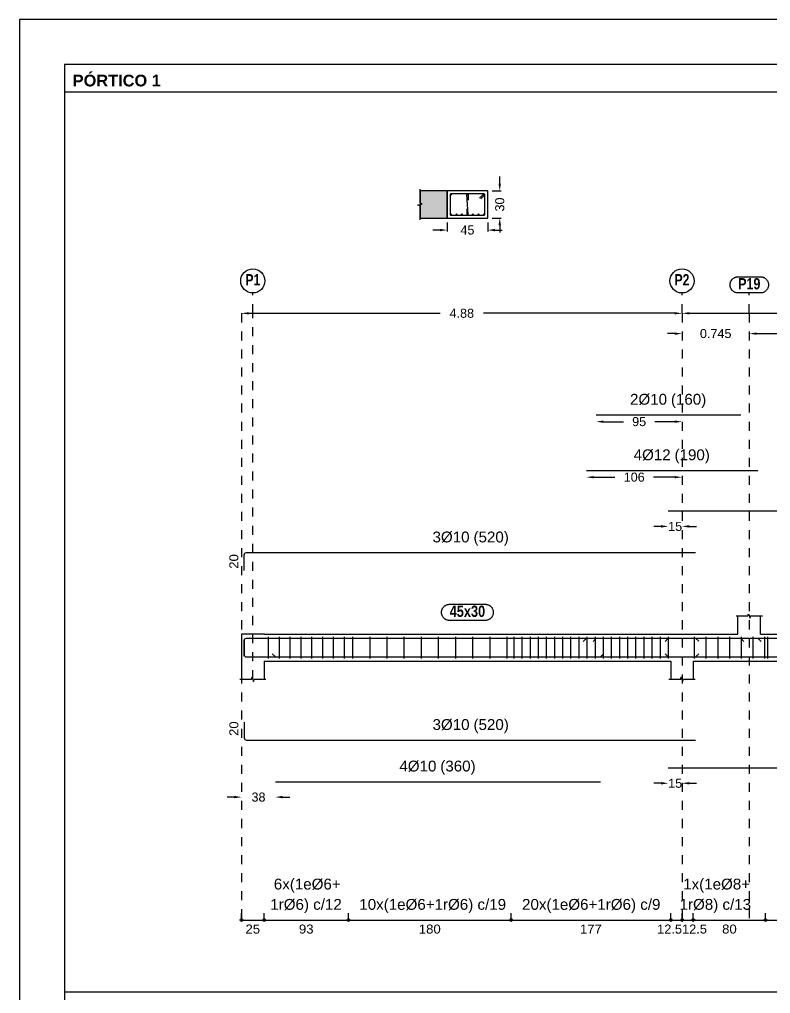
# Model space of a CAD drawing. Extents: x 2455 to 9764, y -806 to 181.
# Drawn here: x 4886.82 to 4895.14, y -398.52 to -387.73 of the extents above; entities that cross this region are included whole.
import ezdxf
from ezdxf.enums import TextEntityAlignment as Align

# ---------------------------------------------------------------- set-up
doc = ezdxf.new("R2010")
doc.units = 0
doc.header["$LTSCALE"] = 0.2
doc.header["$MEASUREMENT"] = 0
doc.linetypes.add('CYPE_RAYAPUNTO', pattern=[0.4125, 0.2025, -0.105, 0, -0.105])
doc.linetypes.add('PUNTOS2', pattern=[0.125, 0, -0.125])
doc.layers.add('01_cartela', color=6, linetype='CONTINUOUS', plot=False)
for name, color, linetype in [('01_cotas', 4, 'CONTINUOUS'), ('01_parcela', 7, 'CONTINUOUS'), ('01_primera', 5, 'CONTINUOUS'), ('01_texto cartela', 4, 'CONTINUOUS'), ('ALZ_CONT_NUDOS', 5, 'CONTINUOUS'), ('ALZ_CONT_VIG_HORMIGON', 5, 'CONTINUOUS'), ('ALZ_COT_COT_LIN_APOYOS', 120, 'CYPE_RAYAPUNTO'), ('ALZ_REF_REF_REFERENCIA', 3, 'CONTINUOUS'), ('ALZ_REF_TEXTO_REF_NOMBRE', 3, 'CONTINUOUS'), ('ARM_LONGITUDINAL_Ø10', 4, 'CONTINUOUS'), ('ARM_LONGITUDINAL_Ø12', 4, 'CONTINUOUS'), ('ARM_TRANSVERSAL_Ø6', 4, 'CONTINUOUS'), ('ARM_TRANSVERSAL_Ø8', 4, 'CONTINUOUS'), ('SEC_CONT_FORJADOS_SECCION', 8, 'CONTINUOUS'), ('SEC_CONT_VIG_HORMIGON_SECCION', 2, 'CONTINUOUS'), ('UNI_CORTANTES', 3, 'CONTINUOUS')]:
    doc.layers.add(name, color=color, linetype=linetype)
doc.layers.add('VIG_CARAS', color=5, linetype='CONTINUOUS', lineweight=9)
doc.styles.add('BERNARDO', font='GOTHICB.TTF')
doc.styles.add('CYPETXT_0.15', font='arial.ttf', dxfattribs={"height": 0.1})
doc.styles.add('Estilo1', font='swissel.ttf')
doc.styles.add('NIEVES2', font='sanss___.ttf')
doc.styles.add('NIEVES3', font='swisseb.ttf')
doc.styles.add('ROMANS', font='romans')
doc.dimstyles.new('DECIMAL-50', dxfattribs={"dimtxt": 0.08, "dimasz": 0.15, "dimexe": 0.05, "dimexo": 0.05, "dimgap": 0.09, "dimtad": 0, "dimzin": 0, "dimdsep": 46, "dimtxsty": 'ROMANS', "dimblk": 'DOTSMALL', "dimcen": 0.09, "dimclrt": 7, "dimadec": 0, "dimazin": 0, "dimtfac": 1.38, "dimtix": 1, "dimtofl": 0, "dimtmove": 2, "dimatfit": 3, "dimldrblk": 'OBLIQUE', "dimfxl": 1, "dimtolj": 1, "dimtzin": 0, "dimarcsym": 0})

# ---------------------------------------------------------------- blocks, each defined once
blk = doc.blocks.new('*D148')
at = {"layer": '01_cotas', "color": 0, "lineweight": -2, "transparency": 16777216}
for p, q in [((4891.477, -390.061), (4891.397, -390.061)), ((4892.087, -390.061), (4892.167, -390.061))]:
    blk.add_line(p, q, dxfattribs=at)
at = {"layer": '01_cotas', "color": 0, "linetype": 'PUNTOS2', "lineweight": -2, "transparency": 16777216}
for p, q in [((4891.557, -389.978), (4891.557, -390.111)), ((4892.007, -389.978), (4892.007, -390.111))]:
    blk.add_line(p, q, dxfattribs=at)
at = {"layer": '01_cotas', "color": 0, "transparency": 16777216}
for points in [[(4891.477, -390.048), (4891.477, -390.075), (4891.557, -390.061)], [(4892.087, -390.048), (4892.087, -390.075), (4892.007, -390.061)]]:
    blk.add_solid(points, dxfattribs=at)
at = {"layer": '01_cotas', "color": 5, "transparency": 16777216, "insert": (4891.782, -390.061), "char_height": 0.1, "attachment_point": 5, "style": 'Estilo1'}
blk.add_mtext('\\A1;45', dxfattribs=at)
blk = doc.blocks.new('*D149')
at = {"layer": '01_cotas', "color": 0, "lineweight": -2, "transparency": 16777216}
for p, q in [((4892.14, -389.548), (4892.14, -389.468)), ((4892.14, -390.008), (4892.14, -390.088))]:
    blk.add_line(p, q, dxfattribs=at)
at = {"layer": '01_cotas', "color": 0, "linetype": 'PUNTOS2', "lineweight": -2, "transparency": 16777216}
for p, q in [((4892.057, -389.628), (4892.19, -389.628)), ((4892.057, -389.928), (4892.19, -389.928))]:
    blk.add_line(p, q, dxfattribs=at)
at = {"layer": '01_cotas', "color": 0, "transparency": 16777216}
for points in [[(4892.126, -389.548), (4892.153, -389.548), (4892.14, -389.628)], [(4892.126, -390.008), (4892.153, -390.008), (4892.14, -389.928)]]:
    blk.add_solid(points, dxfattribs=at)
at = {"layer": '01_cotas', "color": 5, "transparency": 16777216, "insert": (4892.14, -389.778), "char_height": 0.1, "attachment_point": 5, "rotation": 90, "style": 'Estilo1'}
blk.add_mtext('\\A1;30', dxfattribs=at)
blk = doc.blocks.new('*D156')
at = {"layer": '01_cotas', "color": 0, "lineweight": -2, "transparency": 16777216}
for p, q in [((4894.079, -391.208), (4893.999, -391.208)), ((4894.984, -391.208), (4895.064, -391.208))]:
    blk.add_line(p, q, dxfattribs=at)
at = {"layer": '01_cotas', "color": 0, "transparency": 16777216}
for points in [[(4894.079, -391.195), (4894.079, -391.221), (4894.159, -391.208)], [(4894.984, -391.195), (4894.984, -391.221), (4894.904, -391.208)]]:
    blk.add_solid(points, dxfattribs=at)
at = {"layer": '01_cotas', "color": 5, "transparency": 16777216, "insert": (4894.532, -391.208), "char_height": 0.1, "attachment_point": 5, "style": 'Estilo1'}
blk.add_mtext('\\A1;0.745', dxfattribs=at)
blk = doc.blocks.new('*D157')
at = {"layer": '01_cotas', "color": 0, "lineweight": -2, "transparency": 16777216}
for p, q in [((4894.984, -391.208), (4895.773, -391.208)), ((4896.924, -391.208), (4896.135, -391.208))]:
    blk.add_line(p, q, dxfattribs=at)
at = {"layer": '01_cotas', "color": 0, "transparency": 16777216}
for points in [[(4894.984, -391.195), (4894.984, -391.221), (4894.904, -391.208)], [(4896.924, -391.195), (4896.924, -391.221), (4897.004, -391.208)]]:
    blk.add_solid(points, dxfattribs=at)
at = {"layer": '01_cotas', "color": 5, "transparency": 16777216, "insert": (4895.954, -391.208), "char_height": 0.1, "attachment_point": 5, "style": 'Estilo1'}
blk.add_mtext('\\A1;2.1', dxfattribs=at)
blk = doc.blocks.new('*D160')
at = {"layer": '01_cotas', "color": 0, "lineweight": -2, "transparency": 16777216}
for p, q in [((4889.359, -390.983), (4891.478, -390.983)), ((4894.079, -390.983), (4891.96, -390.983))]:
    blk.add_line(p, q, dxfattribs=at)
at = {"layer": '01_cotas', "color": 0, "transparency": 16777216}
for points in [[(4889.359, -390.97), (4889.359, -390.996), (4889.279, -390.983)], [(4894.079, -390.97), (4894.079, -390.996), (4894.159, -390.983)]]:
    blk.add_solid(points, dxfattribs=at)
at = {"layer": '01_cotas', "color": 5, "transparency": 16777216, "insert": (4891.719, -390.983), "char_height": 0.1, "attachment_point": 5, "style": 'Estilo1'}
blk.add_mtext('\\A1;4.88', dxfattribs=at)
blk = doc.blocks.new('*D161')
at = {"layer": '01_cotas', "color": 0, "lineweight": -2, "transparency": 16777216}
for p, q in [((4894.239, -390.983), (4895.297, -390.983)), ((4896.924, -390.983), (4895.867, -390.983))]:
    blk.add_line(p, q, dxfattribs=at)
at = {"layer": '01_cotas', "color": 0, "transparency": 16777216}
for points in [[(4894.239, -390.97), (4894.239, -390.996), (4894.159, -390.983)], [(4896.924, -390.97), (4896.924, -390.996), (4897.004, -390.983)]]:
    blk.add_solid(points, dxfattribs=at)
at = {"layer": '01_cotas', "color": 5, "transparency": 16777216, "insert": (4895.582, -390.983), "char_height": 0.1, "attachment_point": 5, "style": 'Estilo1'}
blk.add_mtext('\\A1;2.845', dxfattribs=at)
blk = doc.blocks.new('*D164')
at = {"layer": '01_cotas', "color": 0, "lineweight": -2, "transparency": 16777216}
for p, q in [((4893.927, -393.343), (4893.847, -393.343)), ((4894.239, -393.343), (4894.319, -393.343))]:
    blk.add_line(p, q, dxfattribs=at)
at = {"layer": '01_cotas', "color": 0, "transparency": 16777216}
for points in [[(4893.927, -393.329), (4893.927, -393.356), (4894.007, -393.343)], [(4894.239, -393.329), (4894.239, -393.356), (4894.159, -393.343)]]:
    blk.add_solid(points, dxfattribs=at)
at = {"layer": '01_cotas', "color": 5, "transparency": 16777216, "insert": (4894.083, -393.343), "char_height": 0.1, "attachment_point": 5, "style": 'Estilo1'}
blk.add_mtext('\\A1;15', dxfattribs=at)
blk = doc.blocks.new('*D165')
at = {"layer": '01_cotas', "color": 0, "lineweight": -2, "transparency": 16777216}
for p, q in [((4893.927, -396.188), (4893.847, -396.188)), ((4894.239, -396.188), (4894.319, -396.188))]:
    blk.add_line(p, q, dxfattribs=at)
at = {"layer": '01_cotas', "color": 0, "transparency": 16777216}
for points in [[(4893.927, -396.174), (4893.927, -396.201), (4894.007, -396.188)], [(4894.239, -396.174), (4894.239, -396.201), (4894.159, -396.188)]]:
    blk.add_solid(points, dxfattribs=at)
at = {"layer": '01_cotas', "color": 5, "transparency": 16777216, "insert": (4894.083, -396.188), "char_height": 0.1, "attachment_point": 5, "style": 'Estilo1'}
blk.add_mtext('\\A1;15', dxfattribs=at)
blk = doc.blocks.new('*D168')
at = {"layer": '01_cotas', "color": 0, "lineweight": -2, "transparency": 16777216}
for p, q in [((4893.179, -392.798), (4893.414, -392.798)), ((4894.079, -392.798), (4893.844, -392.798))]:
    blk.add_line(p, q, dxfattribs=at)
at = {"layer": '01_cotas', "color": 0, "transparency": 16777216}
for points in [[(4893.179, -392.785), (4893.179, -392.811), (4893.099, -392.798)], [(4894.079, -392.785), (4894.079, -392.811), (4894.159, -392.798)]]:
    blk.add_solid(points, dxfattribs=at)
at = {"layer": '01_cotas', "color": 5, "transparency": 16777216, "insert": (4893.629, -392.798), "char_height": 0.1, "attachment_point": 5, "style": 'Estilo1'}
blk.add_mtext('\\A1;106', dxfattribs=at)
blk = doc.blocks.new('*D169')
at = {"layer": '01_cotas', "color": 0, "lineweight": -2, "transparency": 16777216}
for p, q in [((4893.289, -392.183), (4893.511, -392.183)), ((4894.079, -392.183), (4893.857, -392.183))]:
    blk.add_line(p, q, dxfattribs=at)
at = {"layer": '01_cotas', "color": 0, "transparency": 16777216}
for points in [[(4893.289, -392.17), (4893.289, -392.196), (4893.209, -392.183)], [(4894.079, -392.17), (4894.079, -392.196), (4894.159, -392.183)]]:
    blk.add_solid(points, dxfattribs=at)
at = {"layer": '01_cotas', "color": 5, "transparency": 16777216, "insert": (4893.684, -392.183), "char_height": 0.1, "attachment_point": 5, "style": 'Estilo1'}
blk.add_mtext('\\A1;95', dxfattribs=at)
blk = doc.blocks.new('*D173')
at = {"layer": '01_cotas', "color": 0, "lineweight": -2, "transparency": 16777216}
for p, q in [((4889.199, -396.341), (4889.119, -396.341)), ((4889.734, -396.341), (4889.814, -396.341))]:
    blk.add_line(p, q, dxfattribs=at)
at = {"layer": '01_cotas', "color": 0, "transparency": 16777216}
for points in [[(4889.199, -396.327), (4889.199, -396.354), (4889.279, -396.341)], [(4889.734, -396.327), (4889.734, -396.354), (4889.654, -396.341)]]:
    blk.add_solid(points, dxfattribs=at)
at = {"layer": '01_cotas', "color": 5, "transparency": 16777216, "insert": (4889.467, -396.341), "char_height": 0.1, "attachment_point": 5, "style": 'Estilo1'}
blk.add_mtext('\\A1;38', dxfattribs=at)

msp = doc.modelspace()

# ---------------------------------------------------------------- hatches: boundary and pattern name
at = {"layer": 'SEC_CONT_FORJADOS_SECCION', "true_color": 0xdad7d3}
msp.add_hatch(color=254, dxfattribs=at).paths.add_polyline_path([(4891.257, -389.928), (4891.557, -389.928), (4891.557, -389.628), (4891.257, -389.628)])

# ---------------------------------------------------------------- linework, layer by layer
at = {"layer": '01_cartela', "color": 3}
msp.add_lwpolyline([(4886.819, -387.729), (4886.819, -409.264), (4917.457, -409.264), (4917.457, -387.729)], close=True, dxfattribs=at)
at = {"layer": '01_parcela', "color": 7, "ltscale": 2.5}
for p, q in [((4887.319, -388.229), (4887.318, -398.496)), ((4910.183, -388.229), (4887.319, -388.229)), ((4887.318, -398.496), (4910.183, -398.496)), ((4887.318, -398.496), (4887.32, -408.764))]:
    msp.add_line(p, q, dxfattribs=at)
at = {"layer": '01_primera', "ltscale": 2.5}
msp.add_line((4887.319, -388.531), (4910.183, -388.531), dxfattribs=at)
at = {"layer": 'ALZ_CONT_NUDOS'}
for p, q in [((4894.779, -394.535), (4894.779, -394.335)), ((4895.029, -394.535), (4895.029, -394.335)), ((4889.279, -394.835), (4889.279, -395.035)), ((4889.529, -394.835), (4889.529, -395.035)), ((4894.034, -394.835), (4894.034, -395.035)), ((4894.284, -394.835), (4894.284, -395.035))]:
    msp.add_line(p, q, dxfattribs=at)
for points in [[(4894.759, -394.335), (4894.889, -394.335), (4894.897, -394.31), (4894.912, -394.36), (4894.919, -394.335), (4895.049, -394.335)], [(4889.529, -394.535), (4889.279, -394.535), (4889.279, -394.835)], [(4894.034, -394.535), (4894.284, -394.535)], [(4894.779, -394.835), (4895.029, -394.835)], [(4889.259, -395.035), (4889.389, -395.035), (4889.397, -395.01), (4889.412, -395.06), (4889.419, -395.035), (4889.549, -395.035)], [(4894.014, -395.035), (4894.144, -395.035), (4894.151, -395.01), (4894.166, -395.06), (4894.174, -395.035), (4894.304, -395.035)]]:
    msp.add_lwpolyline(points, dxfattribs=at)
at = {"layer": 'ALZ_CONT_VIG_HORMIGON'}
for p, q in [((4889.529, -394.535), (4894.034, -394.535)), ((4894.284, -394.535), (4894.779, -394.535)), ((4895.029, -394.535), (4896.879, -394.535)), ((4889.529, -394.835), (4894.034, -394.835)), ((4894.284, -394.835), (4894.779, -394.835)), ((4895.029, -394.835), (4896.879, -394.835))]:
    msp.add_line(p, q, dxfattribs=at)
at = {"layer": 'ALZ_COT_COT_LIN_APOYOS'}
for p, q in [((4889.404, -390.983), (4889.404, -390.758)), ((4894.159, -390.983), (4894.159, -390.758)), ((4894.904, -390.983), (4894.904, -390.758)), ((4889.279, -390.983), (4889.279, -397.702)), ((4889.404, -395.035), (4889.404, -390.983)), ((4894.159, -390.983), (4894.159, -397.702)), ((4894.159, -390.983), (4894.159, -397.702)), ((4894.904, -390.983), (4894.904, -397.702))]:
    msp.add_line(p, q, dxfattribs=at)
at = {"layer": 'ALZ_REF_REF_REFERENCIA'}
msp.add_lwpolyline([(4895.027, -390.578), (4895.033, -390.578), (4895.039, -390.579), (4895.045, -390.58), (4895.051, -390.581), (4895.057, -390.583), (4895.062, -390.585), (4895.068, -390.588), (4895.073, -390.591), (4895.078, -390.594), (4895.083, -390.597), (4895.088, -390.601), (4895.092, -390.605), (4895.096, -390.61), (4895.1, -390.615), (4895.103, -390.62), (4895.106, -390.625), (4895.109, -390.63), (4895.111, -390.636), (4895.113, -390.641), (4895.115, -390.647), (4895.116, -390.653), (4895.117, -390.659), (4895.117, -390.665), (4895.117, -390.671), (4895.117, -390.677), (4895.116, -390.683), (4895.115, -390.689), (4895.113, -390.695), (4895.111, -390.7), (4895.109, -390.706), (4895.106, -390.711), (4895.103, -390.716), (4895.1, -390.721), (4895.096, -390.726), (4895.092, -390.731), (4895.088, -390.735), (4895.083, -390.739), (4895.078, -390.742), (4895.073, -390.745), (4895.068, -390.748), (4895.062, -390.751), (4895.057, -390.753), (4895.051, -390.755), (4895.045, -390.756), (4895.039, -390.757), (4895.033, -390.758), (4895.027, -390.758), (4894.781, -390.758), (4894.775, -390.758), (4894.769, -390.757), (4894.763, -390.756), (4894.757, -390.755), (4894.752, -390.753), (4894.746, -390.751), (4894.741, -390.748), (4894.735, -390.745), (4894.73, -390.742), (4894.725, -390.739), (4894.721, -390.735), (4894.716, -390.731), (4894.712, -390.726), (4894.709, -390.721), (4894.705, -390.716), (4894.702, -390.711), (4894.699, -390.706), (4894.697, -390.7), (4894.695, -390.695), (4894.694, -390.689), (4894.692, -390.683), (4894.692, -390.677), (4894.691, -390.671), (4894.691, -390.665), (4894.692, -390.659), (4894.692, -390.653), (4894.694, -390.647), (4894.695, -390.641), (4894.697, -390.636), (4894.699, -390.63), (4894.702, -390.625), (4894.705, -390.62), (4894.709, -390.615), (4894.712, -390.61), (4894.716, -390.605), (4894.721, -390.601), (4894.725, -390.597), (4894.73, -390.594), (4894.735, -390.591), (4894.741, -390.588), (4894.746, -390.585), (4894.752, -390.583), (4894.757, -390.581), (4894.763, -390.58), (4894.769, -390.579), (4894.775, -390.578), (4894.781, -390.578), (4895.027, -390.578)], close=True, dxfattribs=at)
for centre in [(4889.404, -390.624), (4894.159, -390.624)]:
    msp.add_circle(centre, 0.134, dxfattribs=at)
at = {"layer": 'ALZ_REF_TEXTO_REF_NOMBRE', "color": 5}
msp.add_lwpolyline([(4891.978, -394.205), (4891.984, -394.205), (4891.99, -394.206), (4891.996, -394.207), (4892.002, -394.208), (4892.008, -394.21), (4892.013, -394.212), (4892.019, -394.214), (4892.024, -394.217), (4892.029, -394.221), (4892.034, -394.224), (4892.038, -394.228), (4892.043, -394.232), (4892.047, -394.237), (4892.051, -394.241), (4892.054, -394.246), (4892.057, -394.251), (4892.06, -394.257), (4892.062, -394.262), (4892.064, -394.268), (4892.066, -394.274), (4892.067, -394.28), (4892.068, -394.286), (4892.068, -394.292), (4892.068, -394.298), (4892.068, -394.304), (4892.067, -394.31), (4892.066, -394.316), (4892.064, -394.321), (4892.062, -394.327), (4892.06, -394.333), (4892.057, -394.338), (4892.054, -394.343), (4892.051, -394.348), (4892.047, -394.353), (4892.043, -394.357), (4892.038, -394.361), (4892.034, -394.365), (4892.029, -394.369), (4892.024, -394.372), (4892.019, -394.375), (4892.013, -394.378), (4892.008, -394.38), (4892.002, -394.382), (4891.996, -394.383), (4891.99, -394.384), (4891.984, -394.385), (4891.978, -394.385), (4891.585, -394.385), (4891.579, -394.385), (4891.573, -394.384), (4891.567, -394.383), (4891.561, -394.382), (4891.556, -394.38), (4891.55, -394.378), (4891.544, -394.375), (4891.539, -394.372), (4891.534, -394.369), (4891.529, -394.365), (4891.525, -394.361), (4891.52, -394.357), (4891.516, -394.353), (4891.513, -394.348), (4891.509, -394.343), (4891.506, -394.338), (4891.503, -394.333), (4891.501, -394.327), (4891.499, -394.321), (4891.498, -394.316), (4891.496, -394.31), (4891.496, -394.304), (4891.495, -394.298), (4891.495, -394.292), (4891.496, -394.286), (4891.496, -394.28), (4891.498, -394.274), (4891.499, -394.268), (4891.501, -394.262), (4891.503, -394.257), (4891.506, -394.251), (4891.509, -394.246), (4891.513, -394.241), (4891.516, -394.237), (4891.52, -394.232), (4891.525, -394.228), (4891.529, -394.224), (4891.534, -394.221), (4891.539, -394.217), (4891.544, -394.214), (4891.55, -394.212), (4891.556, -394.21), (4891.561, -394.208), (4891.567, -394.207), (4891.573, -394.206), (4891.579, -394.205), (4891.585, -394.205), (4891.978, -394.205)], close=True, dxfattribs=at)
at = {"layer": 'ARM_LONGITUDINAL_Ø10'}
for p, q in [((4893.209, -394.581), (4893.174, -394.616)), ((4894.007, -394.581), (4893.971, -394.616)), ((4894.309, -394.581), (4894.346, -394.615)), ((4894.809, -394.581), (4894.844, -394.616)), ((4889.654, -394.789), (4889.619, -394.753)), ((4893.254, -394.789), (4893.289, -394.753)), ((4894.007, -394.789), (4893.971, -394.753)), ((4894.309, -394.789), (4894.346, -394.755))]:
    msp.add_line(p, q, dxfattribs=at)
for points in [[(4893.209, -392.108), (4894.809, -392.108)], [(4894.007, -393.172), (4897.157, -393.172)], [(4889.309, -393.832), (4889.309, -393.657), (4889.311, -393.648), (4889.316, -393.64), (4889.325, -393.634), (4889.334, -393.632), (4894.309, -393.632)], [(4889.309, -394.781), (4889.309, -394.606), (4889.311, -394.596), (4889.316, -394.588), (4889.325, -394.583), (4889.334, -394.581), (4894.309, -394.581)], [(4889.309, -394.589), (4889.309, -394.764), (4889.311, -394.773), (4889.316, -394.781), (4889.325, -394.787), (4889.334, -394.789), (4894.309, -394.789)], [(4893.209, -394.581), (4894.809, -394.581)], [(4894.007, -394.581), (4897.157, -394.581)], [(4889.654, -394.789), (4893.254, -394.789)], [(4894.007, -394.789), (4897.157, -394.789)], [(4889.309, -395.51), (4889.309, -395.685), (4889.311, -395.694), (4889.316, -395.702), (4889.325, -395.708), (4889.334, -395.71), (4894.309, -395.71)], [(4894.007, -396.017), (4897.157, -396.017)], [(4889.654, -396.17), (4893.254, -396.17)]]:
    msp.add_lwpolyline(points, dxfattribs=at)
for centre in [(4891.598, -389.669), (4891.782, -389.669), (4891.966, -389.669), (4891.598, -389.887), (4891.659, -389.887), (4891.72, -389.887), (4891.782, -389.887), (4891.843, -389.887), (4891.904, -389.887), (4891.966, -389.887)]:
    msp.add_circle(centre, 0.005, dxfattribs=at)
at = {"layer": 'ARM_LONGITUDINAL_Ø12'}
for p, q in [((4893.099, -394.581), (4893.064, -394.616)), ((4894.999, -394.581), (4895.034, -394.616))]:
    msp.add_line(p, q, dxfattribs=at)
for points in [[(4893.099, -392.723), (4894.999, -392.723)], [(4893.099, -394.581), (4894.999, -394.581)]]:
    msp.add_lwpolyline(points, dxfattribs=at)
at = {"layer": 'ARM_TRANSVERSAL_Ø6'}
for p, q in [((4889.576, -394.565), (4889.576, -394.805)), ((4889.696, -394.565), (4889.696, -394.805)), ((4889.816, -394.565), (4889.816, -394.805)), ((4889.936, -394.565), (4889.936, -394.805)), ((4890.056, -394.565), (4890.056, -394.805)), ((4890.176, -394.565), (4890.176, -394.805)), ((4890.296, -394.565), (4890.296, -394.805)), ((4890.416, -394.565), (4890.416, -394.805)), ((4890.509, -394.565), (4890.509, -394.805)), ((4890.699, -394.565), (4890.699, -394.805)), ((4890.889, -394.565), (4890.889, -394.805)), ((4891.079, -394.565), (4891.079, -394.805)), ((4891.269, -394.565), (4891.269, -394.805)), ((4891.459, -394.565), (4891.459, -394.805)), ((4891.649, -394.565), (4891.649, -394.805)), ((4891.839, -394.565), (4891.839, -394.805)), ((4892.029, -394.565), (4892.029, -394.805)), ((4892.219, -394.565), (4892.219, -394.805)), ((4892.295, -394.565), (4892.295, -394.805)), ((4892.385, -394.565), (4892.385, -394.805)), ((4892.475, -394.565), (4892.475, -394.805)), ((4892.565, -394.565), (4892.565, -394.805)), ((4892.655, -394.565), (4892.655, -394.805)), ((4892.745, -394.565), (4892.745, -394.805)), ((4892.835, -394.565), (4892.835, -394.805)), ((4892.925, -394.565), (4892.925, -394.805)), ((4893.015, -394.565), (4893.015, -394.805)), ((4893.105, -394.565), (4893.105, -394.805)), ((4893.195, -394.565), (4893.195, -394.805)), ((4893.285, -394.565), (4893.285, -394.805)), ((4893.375, -394.565), (4893.375, -394.805)), ((4893.465, -394.565), (4893.465, -394.805)), ((4893.555, -394.565), (4893.555, -394.805)), ((4893.645, -394.565), (4893.645, -394.805)), ((4893.735, -394.565), (4893.735, -394.805)), ((4893.825, -394.565), (4893.825, -394.805)), ((4893.915, -394.565), (4893.915, -394.805)), ((4894.005, -394.565), (4894.005, -394.805)), ((4895.107, -394.565), (4895.107, -394.805))]:
    msp.add_line(p, q, dxfattribs=at)
for points in [[(4891.929, -389.717), (4891.971, -389.675), (4891.972, -389.674), (4891.973, -389.672), (4891.973, -389.671), (4891.974, -389.669), (4891.973, -389.668), (4891.973, -389.666), (4891.972, -389.665), (4891.971, -389.664), (4891.97, -389.663), (4891.969, -389.662), (4891.967, -389.662), (4891.966, -389.661), (4891.598, -389.661), (4891.594, -389.662), (4891.592, -389.664), (4891.59, -389.666), (4891.59, -389.669), (4891.59, -389.887), (4891.59, -389.89), (4891.592, -389.893), (4891.594, -389.895), (4891.598, -389.895), (4891.966, -389.895), (4891.969, -389.895), (4891.971, -389.893), (4891.973, -389.89), (4891.974, -389.887), (4891.974, -389.669), (4891.973, -389.668), (4891.973, -389.666), (4891.972, -389.665), (4891.971, -389.664), (4891.97, -389.663), (4891.969, -389.662), (4891.967, -389.662), (4891.966, -389.661), (4891.964, -389.662), (4891.963, -389.662), (4891.962, -389.662), (4891.961, -389.663), (4891.96, -389.664), (4891.917, -389.706)], [(4891.774, -389.827), (4891.774, -389.887), (4891.774, -389.889), (4891.774, -389.891), (4891.775, -389.892), (4891.777, -389.894), (4891.778, -389.895), (4891.78, -389.895), (4891.782, -389.895), (4891.783, -389.895), (4891.785, -389.895), (4891.787, -389.894), (4891.788, -389.892), (4891.789, -389.891), (4891.789, -389.889), (4891.79, -389.887), (4891.774, -389.669), (4891.774, -389.668), (4891.774, -389.666), (4891.775, -389.664), (4891.777, -389.663), (4891.778, -389.662), (4891.78, -389.662), (4891.782, -389.661), (4891.783, -389.662), (4891.785, -389.662), (4891.787, -389.663), (4891.788, -389.664), (4891.789, -389.666), (4891.789, -389.668), (4891.79, -389.669), (4891.79, -389.729)]]:
    msp.add_lwpolyline(points, dxfattribs=at)
at = {"layer": 'ARM_TRANSVERSAL_Ø8'}
for p, q in [((4894.294, -394.565), (4894.294, -394.805)), ((4894.424, -394.565), (4894.424, -394.805)), ((4894.554, -394.565), (4894.554, -394.805)), ((4894.684, -394.565), (4894.684, -394.805)), ((4894.814, -394.565), (4894.814, -394.805)), ((4894.944, -394.565), (4894.944, -394.805)), ((4895.074, -394.565), (4895.074, -394.805))]:
    msp.add_line(p, q, dxfattribs=at)
at = {"layer": 'SEC_CONT_FORJADOS_SECCION'}
for points in [[(4891.257, -389.948), (4891.257, -389.793), (4891.232, -389.786), (4891.282, -389.771), (4891.257, -389.763), (4891.257, -389.608)], [(4891.257, -389.928), (4891.557, -389.928), (4891.557, -389.628), (4891.257, -389.628)]]:
    msp.add_lwpolyline(points, dxfattribs=at)
at = {"layer": 'SEC_CONT_FORJADOS_SECCION', "color": 254, "true_color": 0xdad7d3}
msp.add_lwpolyline([(4891.257, -389.928), (4891.557, -389.928), (4891.557, -389.628), (4891.257, -389.628)], close=True, dxfattribs=at)
at = {"layer": 'SEC_CONT_VIG_HORMIGON_SECCION'}
msp.add_lwpolyline([(4892.007, -389.628), (4891.557, -389.628), (4891.557, -389.928), (4892.007, -389.928), (4892.007, -389.628)], close=True, dxfattribs=at)
at = {"layer": 'UNI_CORTANTES', "color": 2}
for p, q in [((4889.279, -397.702), (4889.279, -397.627)), ((4889.529, -397.702), (4889.529, -397.627)), ((4890.463, -397.702), (4890.463, -397.627)), ((4892.265, -397.702), (4892.265, -397.627)), ((4894.034, -397.702), (4894.034, -397.627)), ((4894.159, -397.702), (4894.159, -397.627)), ((4894.284, -397.702), (4894.284, -397.627)), ((4895.084, -397.702), (4895.084, -397.627))]:
    msp.add_line(p, q, dxfattribs=at)
for points in [[(4889.279, -397.702), (4889.529, -397.702), (4889.529, -397.627)], [(4889.529, -397.702), (4890.463, -397.702), (4890.463, -397.627)], [(4890.463, -397.702), (4892.265, -397.702), (4892.265, -397.627)], [(4892.265, -397.702), (4894.034, -397.702), (4894.034, -397.627)], [(4894.034, -397.702), (4894.159, -397.702), (4894.159, -397.627)], [(4894.159, -397.702), (4894.284, -397.702), (4894.284, -397.627)], [(4894.284, -397.702), (4895.084, -397.702), (4895.084, -397.627)], [(4895.084, -397.702), (4896.079, -397.702), (4896.079, -397.627)]]:
    msp.add_lwpolyline(points, dxfattribs=at)
for centre in [(4889.279, -397.702), (4889.529, -397.702), (4889.529, -397.702), (4890.463, -397.702), (4890.463, -397.702), (4892.265, -397.702), (4892.265, -397.702), (4894.034, -397.702), (4894.034, -397.702), (4894.159, -397.702), (4894.159, -397.702), (4894.284, -397.702), (4894.284, -397.702), (4895.084, -397.702), (4895.084, -397.702)]:
    msp.add_circle(centre, 0.015, dxfattribs=at)

# ---------------------------------------------------------------- texts
at = {"layer": '01_texto cartela', "color": 5, "style": 'NIEVES3'}
msp.add_text('PÓRTICO 1', height=0.1297, dxfattribs=at).set_placement((4887.409, -388.47))
at = {"layer": 'ALZ_REF_TEXTO_REF_NOMBRE', "color": 5, "style": 'BERNARDO'}
for s, width, p, p2 in [('P1', 0.846434, (4889.322, -390.674), (4889.487, -390.674)), ('P2', 0.846434, (4894.076, -390.674), (4894.241, -390.674)), ('P19', 0.841304, (4894.781, -390.718), (4895.027, -390.718)), ('45x30', 0.806421, (4891.585, -394.345), (4891.978, -394.345))]:
    msp.add_text(s, height=0.125, dxfattribs=dict(at, width=width)).set_placement(p, p2, align=Align.FIT)
at = {"layer": 'UNI_CORTANTES', "color": 4, "style": 'CYPETXT_0.15', "width": 1.042546}
for p, p2 in [((4889.244, -393.812), (4889.244, -393.65)), ((4889.244, -395.664), (4889.244, -395.502))]:
    msp.add_text('20', height=0.1, rotation=90, dxfattribs=at).set_placement(p, p2, align=Align.FIT)
at = {"layer": 'UNI_CORTANTES', "color": 2, "style": 'CYPETXT_0.15'}
for s, width, p, p2 in [('25', 1.042546, (4889.323, -397.852), (4889.485, -397.852)), ('93', 1.042546, (4889.915, -397.852), (4890.077, -397.852)), ('180', 1.042546, (4891.243, -397.852), (4891.486, -397.852)), ('177', 1.042546, (4893.028, -397.852), (4893.271, -397.852)), ('12.5', 1.015093, (4893.883, -397.852), (4894.159, -397.852)), ('12.5', 1.015093, (4894.159, -397.852), (4894.435, -397.852)), ('80', 1.042546, (4894.603, -397.852), (4894.765, -397.852))]:
    msp.add_text(s, height=0.1, dxfattribs=dict(at, width=width)).set_placement(p, p2, align=Align.FIT)
at = {"layer": 'VIG_CARAS', "color": 5, "style": 'NIEVES2'}
for s, p in [('2%%c10', (4893.583, -392.031)), ('(160)', (4894.036, -392.031)), ('4%%c12', (4893.623, -392.646)), ('(190)', (4894.076, -392.646)), ('3%%c10', (4891.395, -393.556)), ('(520)', (4891.849, -393.556)), ('3%%c10', (4891.395, -395.633)), ('(520)', (4891.849, -395.633)), ('4%%c10', (4891.028, -396.093)), ('(360)', (4891.481, -396.093))]:
    msp.add_text(s, height=0.12, dxfattribs=at).set_placement(p, align=Align.BOTTOM_LEFT)
at = {"layer": 'VIG_CARAS', "color": 4, "style": 'NIEVES2'}
for s, p in [('6x(1e%%c6+', (4889.637, -397.4)), ('1x(1e%%C8+', (4894.172, -397.4)), ('1r%%C6) c/12', (4889.598, -397.625)), ('10x(1e%%C6+1r%%C6) c/19', (4890.584, -397.625)), ('20x(1e%%C6+1r%%C6) c/9', (4892.387, -397.625)), ('1r%%C8) c/13', (4894.132, -397.625))]:
    msp.add_text(s, height=0.12, dxfattribs=at).set_placement(p, align=Align.BOTTOM_LEFT)

# ---------------------------------------------------------------- dimensions: what is measured, and where the dimension line sits
at = {"layer": '01_cotas', "color": 2}
for p1, p2, distance, text, picture, middle in [((4892.007, -389.928), (4892.007, -389.628), -0.133, '30', '*D149', (4892.14, -389.778)), ((4891.557, -389.928), (4892.007, -389.928), -0.133, '45', '*D148', (4891.782, -390.061)), ((4894.159, -390.983), (4889.279, -390.983), 0, '4.88', '*D160', (4891.719, -390.983)), ((4897.004, -390.983), (4894.159, -390.983), 0, '2.845', '*D161', (4895.582, -390.983)), ((4894.904, -391.208), (4894.159, -391.208), 0, '0.745', '*D156', (4894.532, -391.208)), ((4897.004, -391.208), (4894.904, -391.208), 0, '2.1', '*D157', (4895.954, -391.208)), ((4893.209, -392.183), (4894.159, -392.183), 0, '95', '*D169', (4893.684, -392.183)), ((4893.099, -392.798), (4894.159, -392.798), 0, '106', '*D168', (4893.629, -392.798)), ((4894.007, -393.343), (4894.159, -393.343), 0, '15', '*D164', (4894.083, -393.343)), ((4894.007, -396.188), (4894.159, -396.188), 0, '15', '*D165', (4894.083, -396.188)), ((4889.279, -396.341), (4889.654, -396.341), 0, '38', '*D173', (4889.467, -396.341))]:
    dim = msp.add_aligned_dim(p1=p1, p2=p2, distance=distance, text=text, dimstyle='DECIMAL-50', override={"dimtxt": 0.1, "dimasz": 0.08, "dimtxsty": 'Estilo1', "dimsah": 1, "dimclrt": 5, "dimfxl": 0.09, "dimarcsym": 2}, dxfattribs=at)
    dim.commit()
    dim.dimension.update_dxf_attribs({"geometry": picture, "text_midpoint": middle})

doc.saveas('drawing.dxf')
